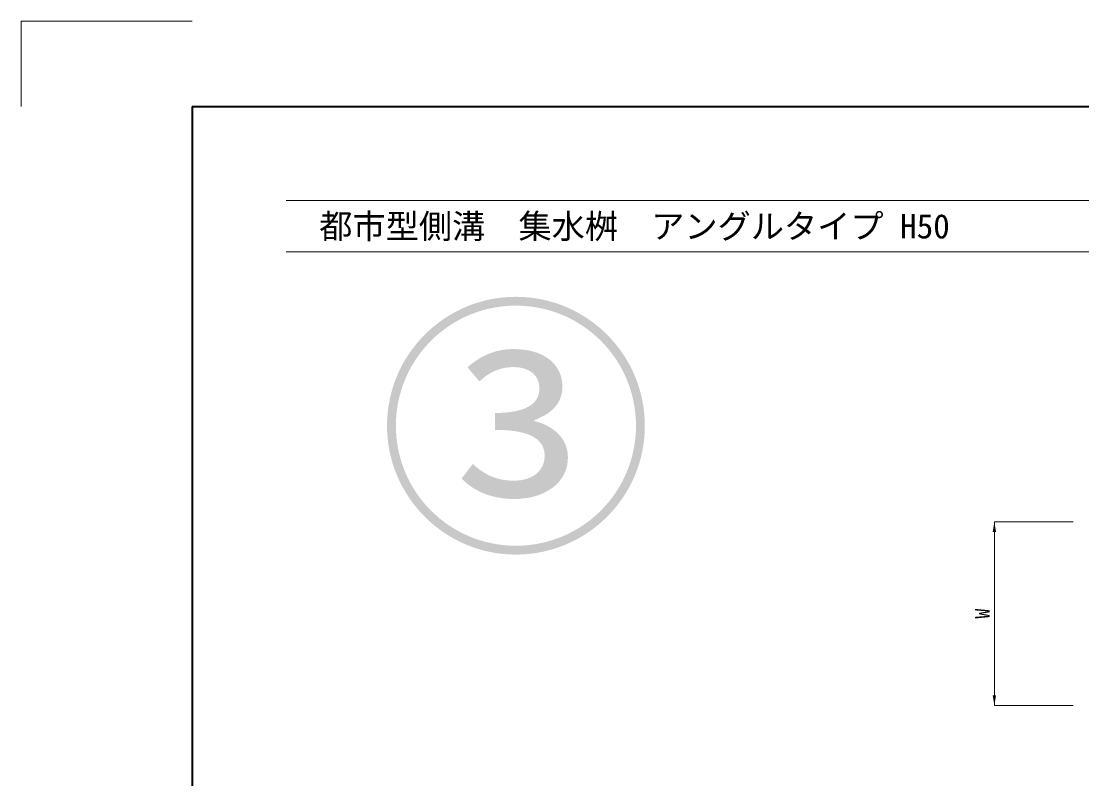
# Model space of a CAD drawing. Units: millimetres, scale not verified. Extents: x 42559 to 133118, y -58351 to -47326.
# Drawn here: x 60459 to 62941, y -51155 to -49381 of the extents above; entities that cross this region are included whole.
import ezdxf
from ezdxf.enums import TextEntityAlignment as Align

# ---------------------------------------------------------------- set-up
doc = ezdxf.new("R2010")
doc.units = ezdxf.units.MM
doc.header["$LTSCALE"] = 23
for name, color, linetype, lineweight in [('Defpoints_3', 8, 'Continuous', 0), ('図枠', 7, 'Continuous', 5), ('寸法線', 7, 'Continuous', 13)]:
    doc.layers.add(name, color=color, linetype=linetype, lineweight=lineweight)
doc.layers.add('補助線', color=8, linetype='Continuous')
doc.styles.add('ＭＳ ゴシック', font='')
doc.styles.get('ＭＳ ゴシック').set_extended_font_data('MS Gothic')

# ---------------------------------------------------------------- blocks, each defined once
blk = doc.blocks.new('filled_arrow')
at = {"color": 0, "linetype": 'Continuous', "lineweight": -2}
blk.add_solid([(7.5, 1.25), (0, 0), (7.5, -1.25)], dxfattribs=at)

msp = doc.modelspace()

# ---------------------------------------------------------------- linework, layer by layer
at = {"layer": 'Defpoints_3', "color": 1, "lineweight": 13}
for p, q in [((60458.8, -49381.45), (60458.8, -49581.45)), ((60858.8, -49381.45), (60458.8, -49381.45))]:
    msp.add_line(p, q, dxfattribs=at)
at = {"layer": '図枠', "lineweight": 40}
for q in [(64458.8, -49581.45), (60858.8, -55121.45)]:
    msp.add_line((60858.8, -49581.45), q, dxfattribs=at)
at = {"layer": '図枠', "lineweight": 13}
for p, q in [((61078.8, -49801.45), (64238.8, -49801.45)), ((61078.8, -49921.45), (64238.8, -49921.45))]:
    msp.add_line(p, q, dxfattribs=at)
at = {"layer": '寸法線'}
for p, q in [((62736.64, -50983.36), (62736.64, -50553.36)), ((62921.25, -50553.36), (62736.64, -50553.36)), ((62921.25, -50983.36), (62736.64, -50983.36))]:
    msp.add_line(p, q, dxfattribs=at)

# ---------------------------------------------------------------- block references
at = {"layer": '寸法線', "xscale": 3.2, "yscale": 3.2}
for p, rotation in [((62736.64, -50553.36), 270), ((62736.64, -50983.36), 90)]:
    msp.add_blockref('filled_arrow', p, dxfattribs=dict(at, rotation=rotation))

# ---------------------------------------------------------------- texts
at = {"layer": '図枠', "style": 'ＭＳ ゴシック'}
msp.add_text('\u3000都市型側溝\u3000集水桝\u3000アングルタイプ H50', height=56.96, dxfattribs=at).set_placement((61078.8, -49861.45), align=Align.MIDDLE_LEFT)
at = {"layer": '寸法線', "style": 'ＭＳ ゴシック'}
msp.add_text('W', height=34.18, rotation=90, dxfattribs=at).set_placement((62708.64, -50768.36), align=Align.MIDDLE_CENTER)
at = {"layer": '補助線', "style": 'ＭＳ ゴシック'}
msp.add_text('③', height=474.7, dxfattribs=at).set_placement((61616.75, -50099.67), align=Align.TOP_CENTER)

doc.saveas('drawing.dxf')
